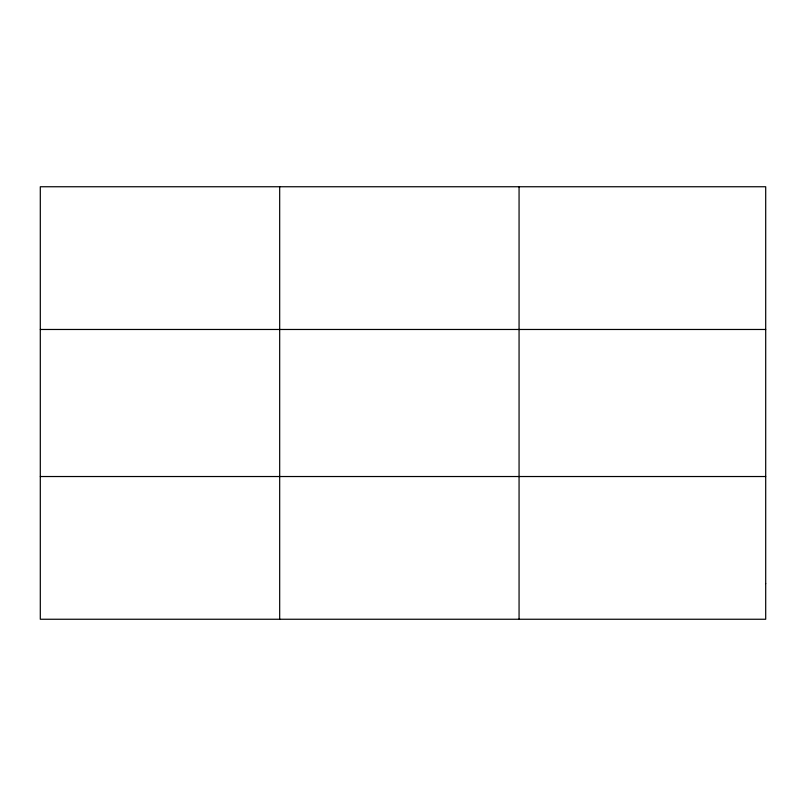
<?xml version="1.0" encoding="UTF-8"?>
<svg xmlns="http://www.w3.org/2000/svg" width="806" height="806" viewBox="0 0 806 806"><rect width="100%" height="100%" fill="white"/><g stroke="black" fill="none" stroke-linecap="round" stroke-linejoin="round"><path stroke-width="1.21" d="M279.682 619.25L279.682 186.75M519.064 619.25L519.064 186.75M40.3 329.473L765.7 329.473M40.3 476.527L765.7 476.527M765.7 583.574L765.7 619.25L40.3 619.25L40.3 186.75L765.7 186.75L765.7 583.574"/></g></svg>
